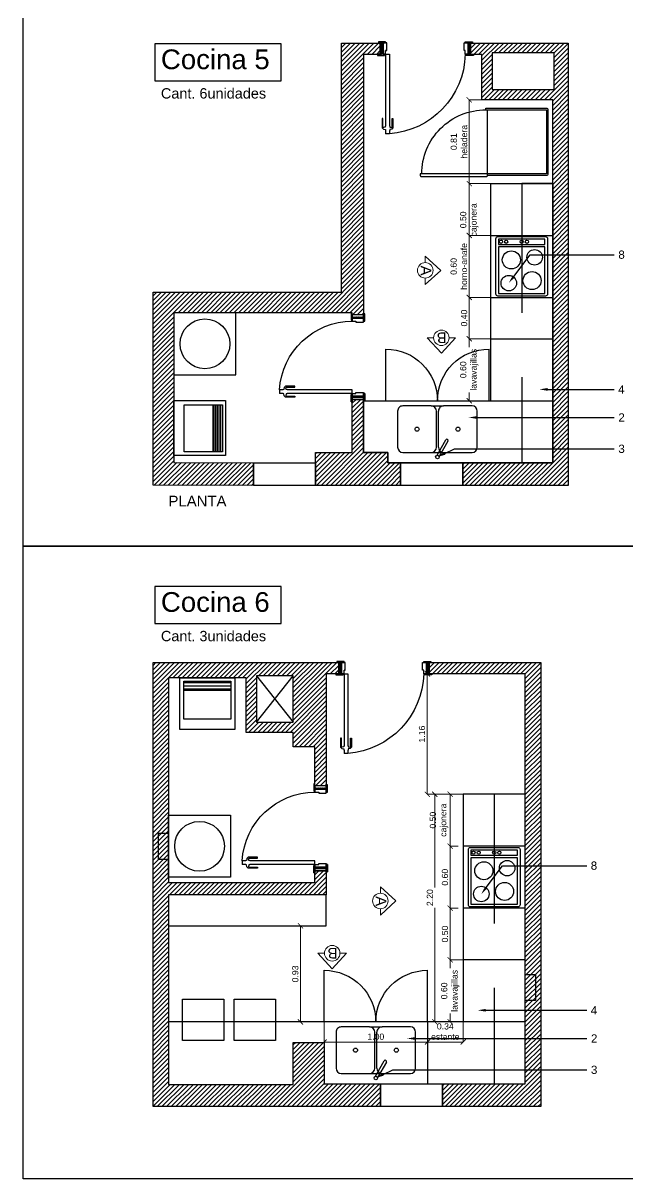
# Model space of a CAD drawing. Header units: metres. Extents: x 197.9 to 264.6, y -20.1 to 17.4.
# Drawn here: x 244.14 to 249.99, y -19.38 to -8.19 of the extents above; entities that cross this region are included whole.
import ezdxf
from ezdxf import colors
from ezdxf.entities.mleader import LeaderData, LeaderLine
from ezdxf.math import Vec2, Vec3

# ---------------------------------------------------------------- set-up
doc = ezdxf.new("R2010")
doc.units = ezdxf.units.M
doc.header["$LTSCALE"] = 10
doc.linetypes.add('e3II-arq-DET-11-planta-Nivel 2 a 6$0$HIDDEN2', pattern=[0.1875, 0.125, -0.0625])
doc.linetypes.add('HIDDEN2', pattern=[0.1875, 0.125, -0.0625])
for name, color, linetype in [('A-ABERTURAS', 2, 'Continuous'), ('A-EQUIPAMIENTO', 251, 'Continuous'), ('A-EQUIPAMIENTO FIJO', 1, 'Continuous'), ('A-MUROS', 6, 'Continuous'), ('A-REVOQUE', 1, 'Continuous'), ('A-TEXTOS', 2, 'Continuous'), ('A_Proyeccion', 1, 'Continuous'), ('Textos', 2, 'Continuous')]:
    doc.layers.add(name, color=color, linetype=linetype)
doc.layers.add('A-COTAS', color=1, linetype='Continuous', lineweight=5)
doc.layers.add('FO-Hachuras dos pilares', color=8, linetype='Continuous', lineweight=5)
doc.styles.add('ARIAL', font='arial.ttf')
doc.styles.get("Standard").update_dxf_attribs({"font": 'arial.ttf'})
doc.dimstyles.new('A2 1-1 m', dxfattribs={"dimtxt": 1, "dimasz": 1, "dimexe": 0, "dimexo": 0, "dimgap": 0.5, "dimtad": 1, "dimzin": 1, "dimdsep": 46, "dimtxsty": 'Standard', "dimblk": 'ARCHTICK', "dimcen": 1, "dimclrd": 256, "dimclre": 8, "dimclrt": 2, "dimazin": 2, "dimtfac": 1, "dimtix": 1, "dimtmove": 2, "dimatfit": 3, "dimfxl": 2.83, "dimtolj": 1, "dimtzin": 0, "dimlwd": -1, "dimlwe": 5, "dimarcsym": 0})
pattern_1 = [(45, (49.043318, -32.703192), (-0.0224506403, 0.0224506403), [])]

# ---------------------------------------------------------------- blocks, each defined once
blk = doc.blocks.new('A$C63204314')
for p, q in [((0.64, 0), (0.01, 0)), ((0, -0.01), (0, -0.585)), ((0.65, -0.6), (0.65, -0.01)), ((0, -0.585), (0.014, -0.585)), ((0.636, -0.6), (0.65, -0.6))]:
    blk.add_line(p, q)
at = {"color": 1}
blk.add_line((0.014, -0.585), (0.636, -0.585), dxfattribs=at)
blk.add_lwpolyline([(0.636, -0.6), (0.636, -0.586), (0.636, -0.014), (0.014, -0.014), (0.014, -0.585)])
blk.add_lwpolyline([(0.014, -0.585), (0.014, -1.235), (-0.001, -1.235, -0.414214), (-0.011, -1.225), (-0.011, -0.595, -0.414214), (-0.001, -0.585)], format="xyb", close=True)
for centre, start, end in [((0.01, -0.01), 90, 180), ((0.64, -0.01), 0, 90)]:
    blk.add_arc(centre, 0.01, start, end)
blk.add_arc((0.014, -0.6), 0.621, 270, 0, dxfattribs=at)
blk = doc.blocks.new('Lpd')
at = {"linetype": 'Continuous'}
for p, q in [((-0.102, 0.09), (-0.017, 0.239)), ((0.003, 0.227), (-0.082, 0.078)), ((-0.385, 0.15), (-0.385, -0.2)), ((-0.06, 0.2), (-0.335, 0.2)), ((0.06, 0.2), (-0.06, 0.2)), ((-0.01, 0.15), (-0.01, -0.2)), ((0.01, 0.15), (0.01, -0.2)), ((0.335, 0.2), (0.06, 0.2)), ((0.385, -0.2), (0.385, 0.15)), ((-0.335, -0.25), (-0.06, -0.25)), ((0.06, -0.25), (-0.06, -0.25)), ((0.06, -0.25), (0.335, -0.25))]:
    blk.add_line(p, q, dxfattribs=at)
blk.add_circle((0, 0.244), 0.0173, dxfattribs=at)
for centre in [(-0.198, -0.025), (0.197, -0.025)]:
    blk.add_circle(centre, 0.02)
for centre, radius, start, end in [((-0.335, 0.15), 0.05, 90, 180), ((-0.06, 0.15), 0.05, 0, 90), ((0.06, 0.15), 0.05, 90, 180), ((0.335, 0.15), 0.05, 0, 90), ((-0.092, 0.084), 0.0116, 150, 330), ((-0.335, -0.2), 0.05, 180, 270), ((-0.06, -0.2), 0.05, 270, 0), ((0.06, -0.2), 0.05, 180, 270), ((0.335, -0.2), 0.05, 270, 0)]:
    blk.add_arc(centre, radius, start, end, dxfattribs=at)
blk = doc.blocks.new('hoja 75')
for p, q in [((2946.88, 1180.964), (2947.577, 1180.964)), ((2946.88, 1180.964), (2946.88, 1180.928)), ((2947.502, 1180.998), (2947.591, 1180.998)), ((2947.502, 1180.99), (2947.502, 1180.998)), ((2947.588, 1180.99), (2947.502, 1180.99)), ((2947.577, 1180.964), (2947.577, 1180.968)), ((2947.577, 1180.968), (2947.586, 1180.968)), ((2947.586, 1180.968), (2947.589, 1180.982)), ((2947.589, 1180.982), (2947.588, 1180.99)), ((2947.591, 1180.998), (2947.604, 1180.986)), ((2947.604, 1180.986), (2947.607, 1180.967)), ((2947.607, 1180.967), (2947.617, 1180.967)), ((2947.617, 1180.967), (2947.617, 1180.964)), ((2947.617, 1180.964), (2947.65, 1180.964)), ((2947.65, 1180.928), (2947.65, 1180.964)), ((2946.88, 1180.928), (2947.577, 1180.928)), ((2947.588, 1180.902), (2947.502, 1180.902)), ((2947.502, 1180.902), (2947.502, 1180.893)), ((2947.502, 1180.893), (2947.591, 1180.893)), ((2947.577, 1180.928), (2947.577, 1180.924)), ((2947.577, 1180.924), (2947.586, 1180.924)), ((2947.586, 1180.924), (2947.589, 1180.909)), ((2947.589, 1180.909), (2947.588, 1180.902)), ((2947.591, 1180.893), (2947.604, 1180.905)), ((2947.604, 1180.905), (2947.607, 1180.925)), ((2947.607, 1180.925), (2947.617, 1180.925)), ((2947.617, 1180.928), (2947.65, 1180.928)), ((2947.617, 1180.925), (2947.617, 1180.928))]:
    blk.add_line(p, q)
blk = doc.blocks.new('A$C30CA3CF2')
at = {"transparency": 33554661}
h = blk.add_hatch(dxfattribs=at)
h.set_pattern_fill('ANSI31', color=1, scale=0.001, angle=180, style=0)
h.set_pattern_definition([(225, (3011.2897267, 1180.500286), (0.0022450640303, -0.0022450640303), [])])
h.paths.add_polyline_path([(1.609, 0.702), (1.624, 0.702), (1.624, 0.812), (1.609, 0.812)])
h.paths.add_polyline_path([(0.774, 0.702), (0.789, 0.702), (0.789, 0.812), (0.774, 0.812)])
for p, q in [((0.774, 0.812), (0.754, 0.812)), ((1.624, 0.812), (1.644, 0.812)), ((0.824, 0.776), (0.814, 0.776)), ((1.574, 0.702), (1.654, 0.702))]:
    blk.add_line(p, q, dxfattribs=at)
for points in [[(0.734, 0.822), (0.804, 0.822), (0.804, 0.812), (0.734, 0.812)], [(1.664, 0.822), (1.594, 0.822), (1.594, 0.812), (1.664, 0.812)], [(0.744, 0.702), (0.814, 0.702), (0.814, 0.692), (0.744, 0.692)], [(1.654, 0.702), (1.584, 0.702), (1.584, 0.692), (1.654, 0.692)]]:
    blk.add_lwpolyline(points, close=True, dxfattribs=at)
at = {"color": 0, "linetype": 'ByBlock', "transparency": 33554661}
for points in [[(0.759, 0.812), (0.774, 0.812), (0.774, 0.702), (0.759, 0.702)], [(0.789, 0.812), (0.814, 0.812), (0.814, 0.776), (0.824, 0.776), (0.824, 0.702), (0.789, 0.702)], [(1.609, 0.812), (1.584, 0.812), (1.584, 0.776), (1.574, 0.776), (1.574, 0.702), (1.609, 0.702)], [(1.624, 0.812), (1.639, 0.812), (1.639, 0.702), (1.624, 0.702)]]:
    blk.add_lwpolyline(points, close=True, dxfattribs=at)
at = {"color": 1, "transparency": 33554661}
blk.add_arc((0.792, 0.792), 0.792, 1.4466, 85.8096, dxfattribs=at)
at = {"transparency": 33554661, "rotation": 90}
blk.add_blockref('hoja 75', (1181.778, -2946.068), dxfattribs=at)
blk.add_blockref('hoja 75', (1181.778, -2946.068), dxfattribs=at)
blk = doc.blocks.new('Cocelpl')
at = {"layer": 'A-EQUIPAMIENTO FIJO'}
blk.add_lwpolyline([(-0.5, -0.2675), (-0.5, 0.2675, -0.4142136), (-0.48, 0.2875), (-0.02, 0.2875, -0.4142136), (0, 0.2675), (0, -0.2675, -0.4142136), (-0.02, -0.2875), (-0.48, -0.2875, -0.4142136)], format="xyb", close=True, dxfattribs=at)
for points in [[(-0.475, 0.2625), (-0.475, -0.1875), (-0.025, -0.1875), (-0.025, 0.2625)], [(-0.475, -0.2125), (-0.475, -0.2625), (-0.025, -0.2625), (-0.025, -0.2125)]]:
    blk.add_lwpolyline(points, close=True, dxfattribs=at)
for centre, radius in [((-0.35, 0.1375), 0.0875), ((-0.125, 0.1625), 0.075), ((-0.15, -0.0625), 0.0875), ((-0.375, -0.0875), 0.075), ((-0.3, -0.2375), 0.0156), ((-0.25, -0.2375), 0.0156), ((-0.1, -0.2375), 0.0156), ((-0.05, -0.2375), 0.0156)]:
    blk.add_circle(centre, radius, dxfattribs=at)
blk = doc.blocks.new('_ArchTick')
at = {"color": 0, "linetype": 'ByBlock', "const_width": 0.15}
blk.add_lwpolyline([(-0.5, -0.5), (0.5, 0.5)], dxfattribs=at)
blk = doc.blocks.new('*D114')
at = {"layer": 'A-COTAS', "color": 8, "lineweight": 5, "transparency": 16777216}
for p, q in [((248.662, -10.249), (248.455, -10.249)), ((248.662, -10.849), (248.455, -10.849))]:
    blk.add_line(p, q, dxfattribs=at)
at = {"layer": 'A-COTAS', "transparency": 16777216}
blk.add_line((248.455, -10.249), (248.455, -10.849), dxfattribs=at)
at = {"layer": 'Defpoints', "color": 0, "transparency": 16777216}
for p in [(248.662, -10.249), (248.455, -10.849), (248.662, -10.849)]:
    blk.add_point(p, dxfattribs=at)
at = {"layer": 'A-COTAS', "transparency": 16777216, "xscale": 0.05, "yscale": 0.05, "zscale": 0.05}
for p, rotation in [((248.455, -10.249), 90), ((248.455, -10.849), 270)]:
    blk.add_blockref('_ArchTick', p, dxfattribs=dict(at, rotation=rotation))
at = {"layer": 'A-COTAS', "color": 2, "transparency": 16777216, "insert": (248.354, -10.549), "char_height": 0.06, "attachment_point": 5, "rotation": 90}
blk.add_mtext('\\A1;0.60\\Phorno-anafe', dxfattribs=at)
blk = doc.blocks.new('*D115')
at = {"layer": 'A-COTAS', "color": 8, "lineweight": 5, "transparency": 16777216}
for p, q in [((248.662, -10.849), (248.455, -10.849)), ((248.662, -11.249), (248.455, -11.249))]:
    blk.add_line(p, q, dxfattribs=at)
at = {"layer": 'A-COTAS', "transparency": 16777216}
blk.add_line((248.455, -10.849), (248.455, -11.249), dxfattribs=at)
at = {"layer": 'Defpoints', "color": 0, "transparency": 16777216}
for p in [(248.662, -10.849), (248.455, -11.249), (248.662, -11.249)]:
    blk.add_point(p, dxfattribs=at)
at = {"layer": 'A-COTAS', "transparency": 16777216, "xscale": 0.05, "yscale": 0.05, "zscale": 0.05}
for p, rotation in [((248.455, -10.849), 90), ((248.455, -11.249), 270)]:
    blk.add_blockref('_ArchTick', p, dxfattribs=dict(at, rotation=rotation))
at = {"layer": 'A-COTAS', "color": 2, "transparency": 16777216, "insert": (248.405, -11.049), "char_height": 0.06, "attachment_point": 5, "rotation": 90}
blk.add_mtext('\\A1;0.40', dxfattribs=at)
blk = doc.blocks.new('*D116')
at = {"layer": 'A-COTAS', "transparency": 16777216}
for p, q in [((248.455, -9.747), (248.455, -9.697)), ((248.455, -10.249), (248.455, -9.747)), ((248.455, -10.249), (248.455, -10.299))]:
    blk.add_line(p, q, dxfattribs=at)
at = {"layer": 'A-COTAS', "color": 8, "lineweight": 5, "transparency": 16777216}
for p, q in [((248.662, -9.747), (248.455, -9.747)), ((248.662, -10.249), (248.455, -10.249))]:
    blk.add_line(p, q, dxfattribs=at)
at = {"layer": 'Defpoints', "color": 0, "transparency": 16777216}
for p in [(248.455, -9.747), (248.662, -9.747), (248.662, -10.249)]:
    blk.add_point(p, dxfattribs=at)
at = {"layer": 'A-COTAS', "transparency": 16777216, "xscale": 0.05, "yscale": 0.05, "zscale": 0.05}
for p, rotation in [((248.455, -9.747), 270), ((248.455, -10.249), 90)]:
    blk.add_blockref('_ArchTick', p, dxfattribs=dict(at, rotation=rotation))
at = {"layer": 'A-COTAS', "color": 2, "transparency": 16777216, "insert": (248.455, -10.098), "char_height": 0.06, "attachment_point": 5, "rotation": 90}
blk.add_mtext('\\A1;0.50\\Pcajonera', dxfattribs=at)
blk = doc.blocks.new('*D117')
at = {"layer": 'A-COTAS', "color": 8, "lineweight": 5, "transparency": 16777216}
for p, q in [((248.662, -8.937), (248.455, -8.937)), ((248.662, -9.747), (248.455, -9.747))]:
    blk.add_line(p, q, dxfattribs=at)
at = {"layer": 'A-COTAS', "transparency": 16777216}
blk.add_line((248.455, -9.747), (248.455, -8.937), dxfattribs=at)
at = {"layer": 'Defpoints', "color": 0, "transparency": 16777216}
for p in [(248.455, -8.937), (248.662, -8.937), (248.662, -9.747)]:
    blk.add_point(p, dxfattribs=at)
at = {"layer": 'A-COTAS', "transparency": 16777216, "xscale": 0.05, "yscale": 0.05, "zscale": 0.05}
for p, rotation in [((248.455, -8.937), 90), ((248.455, -9.747), 270)]:
    blk.add_blockref('_ArchTick', p, dxfattribs=dict(at, rotation=rotation))
at = {"layer": 'A-COTAS', "color": 2, "transparency": 16777216, "insert": (248.355, -9.342), "char_height": 0.06, "attachment_point": 5, "rotation": 90}
blk.add_mtext('\\A1;0.81\\Pheladera', dxfattribs=at)
blk = doc.blocks.new('A$C5e95c209')
at = {"transparency": 33554661}
h = blk.add_hatch(dxfattribs=at)
h.set_pattern_fill('ANSI31', color=1, scale=0.001, angle=270, style=0)
h.set_pattern_definition([(315, (-101.90656, 42.5485392), (0.00224506403, 0.00224506403), [])])
h.paths.add_polyline_path([(0.01, 0.035), (0.01, -0.075), (0.025, -0.075), (0.025, 0.035)])
h = blk.add_hatch(dxfattribs=at)
h.set_pattern_fill('ANSI31', color=1, scale=0.001, angle=270, style=0)
h.set_pattern_definition([(315, (2946.854893, 1180.7247833), (0.0022450640303, 0.0022450640303), [])])
h.paths.add_polyline_path([(0.775, -0.075), (0.775, 0.035), (0.79, 0.035), (0.79, -0.075)])
at = {"color": 2, "transparency": 33554661}
for p, q in [((0.68, 0.68), (0.691, 0.693)), ((0.68, 0.68), (0.691, 0.693)), ((0.68, 0.591), (0.68, 0.68)), ((0.68, 0.591), (0.68, 0.68)), ((0.696, 0.678), (0.688, 0.676)), ((0.696, 0.678), (0.688, 0.676)), ((0.688, 0.676), (0.688, 0.591)), ((0.688, 0.676), (0.688, 0.591)), ((0.691, 0.693), (0.711, 0.696)), ((0.691, 0.693), (0.711, 0.696)), ((0.71, 0.675), (0.696, 0.678)), ((0.71, 0.675), (0.696, 0.678)), ((0.71, 0.666), (0.71, 0.675)), ((0.71, 0.666), (0.71, 0.675)), ((0.711, 0.705), (0.714, 0.705)), ((0.711, 0.696), (0.711, 0.705)), ((0.711, 0.705), (0.714, 0.705)), ((0.711, 0.696), (0.711, 0.705)), ((0.714, 0.705), (0.714, 0.739)), ((0.714, 0.739), (0.75, 0.739)), ((0.714, 0.705), (0.714, 0.739)), ((0.714, 0.739), (0.75, 0.739)), ((0.75, 0.705), (0.75, 0.739)), ((0.75, 0.705), (0.75, 0.739)), ((0.753, 0.705), (0.75, 0.705)), ((0.753, 0.705), (0.75, 0.705)), ((0.753, 0.696), (0.753, 0.705)), ((0.753, 0.696), (0.753, 0.705)), ((0.773, 0.693), (0.753, 0.696)), ((0.773, 0.693), (0.753, 0.696)), ((0.754, 0.675), (0.768, 0.678)), ((0.754, 0.675), (0.768, 0.678)), ((0.754, 0.666), (0.754, 0.675)), ((0.754, 0.666), (0.754, 0.675)), ((0.768, 0.678), (0.776, 0.676)), ((0.768, 0.678), (0.776, 0.676)), ((0.784, 0.68), (0.773, 0.693)), ((0.784, 0.68), (0.773, 0.693)), ((0.776, 0.676), (0.776, 0.591)), ((0.776, 0.676), (0.776, 0.591)), ((0.784, 0.591), (0.784, 0.68)), ((0.784, 0.591), (0.784, 0.68)), ((0.688, 0.591), (0.68, 0.591)), ((0.688, 0.591), (0.68, 0.591)), ((0.714, 0.666), (0.71, 0.666)), ((0.714, 0.666), (0.71, 0.666)), ((0.714, 0.035), (0.714, 0.666)), ((0.714, 0.035), (0.714, 0.666)), ((0.75, 0.035), (0.75, 0.666)), ((0.75, 0.666), (0.754, 0.666)), ((0.75, 0.035), (0.75, 0.666)), ((0.75, 0.666), (0.754, 0.666)), ((0.776, 0.591), (0.784, 0.591)), ((0.776, 0.591), (0.784, 0.591)), ((0.01, 0.035), (-0.01, 0.035)), ((0.75, 0.035), (0.714, 0.035)), ((0.75, 0.035), (0.714, 0.035)), ((0.79, 0.035), (0.81, 0.035)), ((0.01, -0.075), (-0.01, -0.075)), ((0.79, -0.075), (0.81, -0.075))]:
    blk.add_line(p, q, dxfattribs=at)
for points in [[(-0.03, 0.045), (0.04, 0.045), (0.04, 0.035), (-0.03, 0.035)], [(0.83, 0.045), (0.76, 0.045), (0.76, 0.035), (0.83, 0.035)], [(-0.02, -0.075), (0.05, -0.075), (0.05, -0.085), (-0.02, -0.085)]]:
    blk.add_lwpolyline(points, close=True, dxfattribs=at)
at = {"color": 2, "linetype": 'ByBlock', "transparency": 33554661}
for points in [[(-0.01, 0.035), (0.01, 0.035), (0.01, -0.075), (-0.01, -0.075)], [(0.025, 0.035), (0.05, 0.035), (0.05, -0.001), (0.06, -0.001), (0.06, -0.075), (0.025, -0.075)], [(0.775, 0.035), (0.75, 0.035), (0.75, -0.001), (0.74, -0.001), (0.74, -0.075), (0.775, -0.075)], [(0.83, 0.045), (0.83, 0.035), (0.76, 0.035), (0.76, 0.045)], [(0.81, 0.035), (0.79, 0.035), (0.79, -0.075), (0.81, -0.075)], [(0.82, -0.075), (0.82, -0.085), (0.75, -0.085), (0.75, -0.075)]]:
    blk.add_lwpolyline(points, close=True, dxfattribs=at)
at = {"transparency": 33554661}
blk.add_lwpolyline([(0.82, -0.075), (0.75, -0.075), (0.75, -0.085), (0.82, -0.085)], close=True, dxfattribs=at)
at = {"color": 1, "transparency": 33554661}
blk.add_arc((0.759, 0.032), 0.709, 93.613, 179.7206, dxfattribs=at)
at = {"layer": 'A-MUROS', "color": 2}
blk.add_line((0.775, 0.02), (0.775, -0.06), dxfattribs=at)
at = {"layer": 'A-REVOQUE', "color": 2}
for p, q in [((0.775, 0.02), (0.775, 0.035)), ((0.775, -0.075), (0.775, -0.06))]:
    blk.add_line(p, q, dxfattribs=at)
blk = doc.blocks.new('*D120')
at = {"layer": 'A-COTAS', "color": 8, "lineweight": 5, "transparency": 16777216}
for p, q in [((248.396, -15.657), (248.121, -15.657)), ((248.396, -17.86), (248.121, -17.86))]:
    blk.add_line(p, q, dxfattribs=at)
at = {"layer": 'A-COTAS', "transparency": 16777216}
for p, q in [((248.121, -15.657), (248.121, -16.56)), ((248.121, -17.86), (248.121, -16.757))]:
    blk.add_line(p, q, dxfattribs=at)
at = {"layer": 'Defpoints', "color": 0, "transparency": 16777216}
for p in [(248.396, -15.657), (248.121, -17.86), (248.396, -17.86)]:
    blk.add_point(p, dxfattribs=at)
at = {"layer": 'A-COTAS', "transparency": 16777216, "xscale": 0.05, "yscale": 0.05, "zscale": 0.05}
for p, rotation in [((248.121, -15.657), 90), ((248.121, -17.86), 270)]:
    blk.add_blockref('_ArchTick', p, dxfattribs=dict(at, rotation=rotation))
at = {"layer": 'A-COTAS', "color": 2, "transparency": 16777216, "insert": (248.074, -16.658), "char_height": 0.06, "attachment_point": 5, "rotation": 90}
blk.add_mtext('\\A1;2.20', dxfattribs=at)
blk = doc.blocks.new('*D121')
at = {"layer": 'A-COTAS', "color": 8, "lineweight": 5, "transparency": 16777216}
for p, q in [((248.648, -17.26), (248.271, -17.26)), ((248.648, -17.86), (248.271, -17.86))]:
    blk.add_line(p, q, dxfattribs=at)
at = {"layer": 'A-COTAS', "transparency": 16777216}
for p, q in [((248.271, -17.26), (248.271, -17.341)), ((248.271, -17.86), (248.271, -17.778))]:
    blk.add_line(p, q, dxfattribs=at)
at = {"layer": 'Defpoints', "color": 0, "transparency": 16777216}
for p in [(248.271, -17.26), (248.648, -17.26), (248.648, -17.86)]:
    blk.add_point(p, dxfattribs=at)
at = {"layer": 'A-COTAS', "transparency": 16777216, "xscale": 0.05, "yscale": 0.05, "zscale": 0.05}
for p, rotation in [((248.271, -17.26), 90), ((248.271, -17.86), 270)]:
    blk.add_blockref('_ArchTick', p, dxfattribs=dict(at, rotation=rotation))
at = {"layer": 'A-COTAS', "color": 2, "transparency": 16777216, "insert": (248.271, -17.56), "char_height": 0.06, "attachment_point": 5, "rotation": 90}
blk.add_mtext('\\A1;0.60\\Plavavajillas', dxfattribs=at)
blk = doc.blocks.new('*D122')
at = {"layer": 'A-COTAS', "color": 8, "lineweight": 5, "transparency": 16777216}
for p, q in [((248.348, -16.16), (248.271, -16.16)), ((248.348, -16.76), (248.271, -16.76))]:
    blk.add_line(p, q, dxfattribs=at)
at = {"layer": 'A-COTAS', "transparency": 16777216}
blk.add_line((248.271, -16.16), (248.271, -16.76), dxfattribs=at)
at = {"layer": 'Defpoints', "color": 0, "transparency": 16777216}
for p in [(248.348, -16.16), (248.271, -16.76), (248.348, -16.76)]:
    blk.add_point(p, dxfattribs=at)
at = {"layer": 'A-COTAS', "transparency": 16777216, "xscale": 0.05, "yscale": 0.05, "zscale": 0.05}
for p, rotation in [((248.271, -16.16), 90), ((248.271, -16.76), 270)]:
    blk.add_blockref('_ArchTick', p, dxfattribs=dict(at, rotation=rotation))
at = {"layer": 'A-COTAS', "color": 2, "transparency": 16777216, "insert": (248.22, -16.46), "char_height": 0.06, "attachment_point": 5, "rotation": 90}
blk.add_mtext('\\A1;0.60', dxfattribs=at)
blk = doc.blocks.new('*D125')
at = {"layer": 'A-COTAS', "color": 8, "lineweight": 5, "transparency": 16777216}
for p, q in [((248.346, -15.657), (248.271, -15.657)), ((248.348, -16.16), (248.271, -16.16))]:
    blk.add_line(p, q, dxfattribs=at)
at = {"layer": 'A-COTAS', "transparency": 16777216}
blk.add_line((248.271, -16.16), (248.271, -15.657), dxfattribs=at)
at = {"layer": 'Defpoints', "color": 0, "transparency": 16777216}
for p in [(248.271, -15.657), (248.346, -15.657), (248.348, -16.16)]:
    blk.add_point(p, dxfattribs=at)
at = {"layer": 'A-COTAS', "transparency": 16777216, "xscale": 0.05, "yscale": 0.05, "zscale": 0.05}
for p, rotation in [((248.271, -15.657), 90), ((248.271, -16.16), 270)]:
    blk.add_blockref('_ArchTick', p, dxfattribs=dict(at, rotation=rotation))
at = {"layer": 'A-COTAS', "color": 2, "transparency": 16777216, "insert": (248.162, -15.908), "char_height": 0.06, "attachment_point": 5, "rotation": 90}
blk.add_mtext('\\A1;0.50\\Pcajonera', dxfattribs=at)
blk = doc.blocks.new('*D123')
at = {"layer": 'A-COTAS', "color": 8, "lineweight": 5, "transparency": 16777216}
for p, q in [((247.051, -17.861), (247.051, -18.055)), ((248.051, -17.861), (248.051, -18.055))]:
    blk.add_line(p, q, dxfattribs=at)
at = {"layer": 'A-COTAS', "transparency": 16777216}
blk.add_line((248.051, -18.055), (247.051, -18.055), dxfattribs=at)
at = {"layer": 'Defpoints', "color": 0, "transparency": 16777216}
for p in [(247.051, -17.861), (248.051, -17.861), (247.051, -18.055)]:
    blk.add_point(p, dxfattribs=at)
at = {"layer": 'A-COTAS', "transparency": 16777216, "xscale": 0.05, "yscale": 0.05, "zscale": 0.05, "rotation": 180}
blk.add_blockref('_ArchTick', (247.051, -18.055), dxfattribs=at)
at = {"layer": 'A-COTAS', "transparency": 16777216, "xscale": 0.05, "yscale": 0.05, "zscale": 0.05}
blk.add_blockref('_ArchTick', (248.051, -18.055), dxfattribs=at)
at = {"layer": 'A-COTAS', "color": 2, "transparency": 16777216, "insert": (247.551, -18.004), "char_height": 0.06, "attachment_point": 5}
blk.add_mtext('\\A1;1.00', dxfattribs=at)
blk = doc.blocks.new('*D124')
at = {"layer": 'A-COTAS', "color": 8, "lineweight": 5, "transparency": 16777216}
for p, q in [((248.348, -16.76), (248.271, -16.76)), ((248.346, -17.26), (248.271, -17.26))]:
    blk.add_line(p, q, dxfattribs=at)
at = {"layer": 'A-COTAS', "transparency": 16777216}
blk.add_line((248.271, -16.76), (248.271, -17.26), dxfattribs=at)
at = {"layer": 'Defpoints', "color": 0, "transparency": 16777216}
for p in [(248.348, -16.76), (248.271, -17.26), (248.346, -17.26)]:
    blk.add_point(p, dxfattribs=at)
at = {"layer": 'A-COTAS', "transparency": 16777216, "xscale": 0.05, "yscale": 0.05, "zscale": 0.05}
for p, rotation in [((248.271, -16.76), 90), ((248.271, -17.26), 270)]:
    blk.add_blockref('_ArchTick', p, dxfattribs=dict(at, rotation=rotation))
at = {"layer": 'A-COTAS', "color": 2, "transparency": 16777216, "insert": (248.22, -17.01), "char_height": 0.06, "attachment_point": 5, "rotation": 90}
blk.add_mtext('\\A1;0.50', dxfattribs=at)
blk = doc.blocks.new('*D126')
at = {"layer": 'A-COTAS', "color": 8, "lineweight": 5, "transparency": 16777216}
for p, q in [((248.996, -14.492), (248.049, -14.492)), ((248.996, -15.657), (248.049, -15.657))]:
    blk.add_line(p, q, dxfattribs=at)
at = {"layer": 'A-COTAS', "transparency": 16777216}
blk.add_line((248.049, -15.657), (248.049, -14.492), dxfattribs=at)
at = {"layer": 'Defpoints', "color": 0, "transparency": 16777216}
for p in [(248.049, -14.492), (248.996, -14.492), (248.996, -15.657)]:
    blk.add_point(p, dxfattribs=at)
at = {"layer": 'A-COTAS', "transparency": 16777216, "xscale": 0.05, "yscale": 0.05, "zscale": 0.05}
for p, rotation in [((248.049, -14.492), 90), ((248.049, -15.657), 270)]:
    blk.add_blockref('_ArchTick', p, dxfattribs=dict(at, rotation=rotation))
at = {"layer": 'A-COTAS', "color": 2, "transparency": 16777216, "insert": (247.998, -15.075), "char_height": 0.06, "attachment_point": 5, "rotation": 90}
blk.add_mtext('\\A1;1.16', dxfattribs=at)
blk = doc.blocks.new('A$C4390fad8')
at = {"linetype": 'HIDDEN2'}
for points in [[(0, 0.5), (0.5, 0.5)], [(0, -0.5), (0.5, -0.5)]]:
    blk.add_lwpolyline(points, dxfattribs=at)
for centre, start, end in [((0, 0.5), 270, 360), ((0, -0.5), 0, 90)]:
    blk.add_arc(centre, 0.5, start, end, dxfattribs=at)
blk = doc.blocks.new('*D127')
at = {"layer": 'A-COTAS', "color": 8, "lineweight": 5, "transparency": 16777216}
for p, q in [((248.051, -17.861), (248.051, -18.055)), ((248.396, -17.86), (248.396, -18.055))]:
    blk.add_line(p, q, dxfattribs=at)
at = {"layer": 'A-COTAS', "transparency": 16777216}
blk.add_line((248.396, -18.055), (248.051, -18.055), dxfattribs=at)
at = {"layer": 'Defpoints', "color": 0, "transparency": 16777216}
for p in [(248.051, -17.861), (248.396, -17.86), (248.051, -18.055)]:
    blk.add_point(p, dxfattribs=at)
at = {"layer": 'A-COTAS', "transparency": 16777216, "xscale": 0.05, "yscale": 0.05, "zscale": 0.05, "rotation": 180}
blk.add_blockref('_ArchTick', (248.051, -18.055), dxfattribs=at)
at = {"layer": 'A-COTAS', "transparency": 16777216, "xscale": 0.05, "yscale": 0.05, "zscale": 0.05}
blk.add_blockref('_ArchTick', (248.396, -18.055), dxfattribs=at)
at = {"layer": 'A-COTAS', "color": 2, "transparency": 16777216, "insert": (248.223, -17.954), "char_height": 0.06, "attachment_point": 5}
blk.add_mtext('\\A1;0.34\\Pestante', dxfattribs=at)
blk = doc.blocks.new('*D128')
at = {"layer": 'A-COTAS', "color": 8, "lineweight": 5, "transparency": 16777216}
for p, q in [((247.072, -16.931), (246.822, -16.931)), ((247.051, -17.861), (246.822, -17.861))]:
    blk.add_line(p, q, dxfattribs=at)
at = {"layer": 'A-COTAS', "transparency": 16777216}
blk.add_line((246.822, -17.861), (246.822, -16.931), dxfattribs=at)
at = {"layer": 'Defpoints', "color": 0, "transparency": 16777216}
for p in [(246.822, -16.931), (247.072, -16.931), (247.051, -17.861)]:
    blk.add_point(p, dxfattribs=at)
at = {"layer": 'A-COTAS', "transparency": 16777216, "xscale": 0.05, "yscale": 0.05, "zscale": 0.05}
for p, rotation in [((246.822, -16.931), 90), ((246.822, -17.861), 270)]:
    blk.add_blockref('_ArchTick', p, dxfattribs=dict(at, rotation=rotation))
at = {"layer": 'A-COTAS', "color": 2, "transparency": 16777216, "insert": (246.772, -17.396), "char_height": 0.06, "attachment_point": 5, "rotation": 90}
blk.add_mtext('\\A1;0.93', dxfattribs=at)
blk = doc.blocks.new('*D129')
at = {"layer": 'A-COTAS', "color": 8, "lineweight": 5, "transparency": 16777216}
for p, q in [((248.662, -11.249), (248.455, -11.249)), ((248.662, -11.849), (248.455, -11.849))]:
    blk.add_line(p, q, dxfattribs=at)
at = {"layer": 'A-COTAS', "transparency": 16777216}
for p, q in [((248.455, -11.249), (248.455, -11.331)), ((248.455, -11.849), (248.455, -11.768))]:
    blk.add_line(p, q, dxfattribs=at)
at = {"layer": 'Defpoints', "color": 0, "transparency": 16777216}
for p in [(248.662, -11.249), (248.455, -11.849), (248.662, -11.849)]:
    blk.add_point(p, dxfattribs=at)
at = {"layer": 'A-COTAS', "transparency": 16777216, "xscale": 0.05, "yscale": 0.05, "zscale": 0.05}
for p, rotation in [((248.455, -11.249), 90), ((248.455, -11.849), 270)]:
    blk.add_blockref('_ArchTick', p, dxfattribs=dict(at, rotation=rotation))
at = {"layer": 'A-COTAS', "color": 2, "transparency": 16777216, "insert": (248.455, -11.549), "char_height": 0.06, "attachment_point": 5, "rotation": 90}
blk.add_mtext('\\A1;0.60\\Plavavajillas', dxfattribs=at)
blk = doc.blocks.new('A')
at = {"lineweight": 9}
blk.add_lwpolyline([(216.813, 16.108), (216.876, 16.108), (216.738, 16.258), (216.6, 16.108), (216.663, 16.108)], dxfattribs=at)
blk.add_circle((216.738, 16.108), 0.075, dxfattribs=at)
at = {"layer": 'A-TEXTOS', "insert": (216.656, 16.167), "char_height": 0.1032, "attachment_point": 1}
blk.add_mtext_dynamic_manual_height_columns('\\pxqr;A', width=0.13217, gutter_width=1, heights=[0], dxfattribs=at)
blk = doc.blocks.new('B')
at = {"lineweight": 9}
blk.add_lwpolyline([(217.189, 16.108), (217.252, 16.108), (217.114, 16.258), (216.976, 16.108), (217.039, 16.108)], dxfattribs=at)
blk.add_circle((217.114, 16.108), 0.075, dxfattribs=at)
at = {"layer": 'A-TEXTOS', "insert": (217.027, 16.159), "char_height": 0.1032, "attachment_point": 1}
blk.add_mtext_dynamic_manual_height_columns('\\pxqr;B', width=0.13217, gutter_width=1, heights=[0], dxfattribs=at)

msp = doc.modelspace()

# ---------------------------------------------------------------- hatches: boundary and pattern name
at = {"layer": 'A-EQUIPAMIENTO FIJO', "linetype": 'Continuous'}
h = msp.add_hatch(dxfattribs=at)
h.set_pattern_fill('ANSI31', color=256, scale=0.005, angle=45)
h.set_pattern_definition([(90, (49.043318, -32.770954), (-0.015875, 3e-18), [])])
h.paths.add_polyline_path([(246.067, -12.342), (245.977, -12.342), (245.977, -11.887), (246.067, -11.887)])
h = msp.add_hatch(dxfattribs=at)
h.set_pattern_fill('ANSI31', color=256, scale=0.01, angle=-45)
h.set_pattern_definition([(360, (222.738843, 189.577436), (6e-18, 0.03175), [])])
h.paths.add_polyline_path([(246.149, -14.563), (246.149, -14.653), (245.694, -14.653), (245.694, -14.563)])
at = {"layer": 'FO-Hachuras dos pilares'}
h = msp.add_hatch(dxfattribs=at)
h.set_pattern_fill('ANSI31', color=253, scale=0.01)
h.set_pattern_definition(pattern_1)
h.paths.add_polyline_path([(247.323, -10.998), (245.598, -10.998), (245.598, -12.448), (246.368, -12.449), (246.368, -12.669), (245.398, -12.667), (245.398, -10.799), (247.218, -10.799), (247.218, -8.387), (247.591, -8.387), (247.591, -8.497), (247.433, -8.497), (247.433, -8.971), (247.433, -11.019), (247.323, -11.019)])
h = msp.add_hatch(dxfattribs=at)
h.set_pattern_fill('ANSI31', color=253, scale=0.01)
h.set_pattern_definition(pattern_1)
h.paths.add_polyline_path([(248.391, -12.449), (249.262, -12.449), (249.262, -8.937), (248.577, -8.937), (248.577, -8.497), (248.471, -8.497), (248.471, -8.387), (249.412, -8.387), (249.412, -12.449), (249.412, -12.669), (248.391, -12.669)])
h.paths.add_polyline_path([(248.677, -8.482), (248.677, -8.837), (249.277, -8.837), (249.277, -8.482)], flags=16)
h.paths.add_polyline_path([(247.433, -11.839), (247.323, -11.839), (247.323, -12.349), (246.968, -12.349), (246.968, -12.669), (247.791, -12.669), (247.791, -12.449), (247.668, -12.449), (247.668, -12.35), (247.433, -12.35)])
h = msp.add_hatch(dxfattribs=at)
h.set_pattern_fill('ANSI31', color=253, scale=0.01)
h.set_pattern_definition([(45, (23.09049, -38.610848), (-0.0224506403, 0.0224506403), [])])
h.paths.add_polyline_path([(246.397, -14.959), (246.752, -14.959), (246.752, -14.512), (246.397, -14.512)], flags=16)
h.paths.add_polyline_path([(248.196, -18.461), (248.196, -18.68), (249.146, -18.68), (249.146, -14.382), (248.069, -14.382), (248.069, -14.492), (248.996, -14.492), (248.996, -18.461)])
h.paths.add_polyline_path([(247.596, -18.68), (247.596, -18.461), (247.052, -18.461), (247.052, -18.059), (246.752, -18.059), (246.752, -18.465), (245.546, -18.465), (245.546, -16.631), (247.072, -16.631), (247.072, -16.397), (246.962, -16.397), (246.962, -16.511), (245.546, -16.511), (245.546, -14.532), (246.297, -14.532), (246.297, -15.058), (246.752, -15.058), (246.752, -15.198), (246.962, -15.197), (246.962, -15.577), (247.072, -15.577), (247.072, -14.492), (247.189, -14.492), (247.189, -14.382), (245.396, -14.382), (245.396, -18.68)])

# ---------------------------------------------------------------- linework, layer by layer
for points in [[(244.139, -7.132), (259.929, -7.132), (259.929, -13.256), (244.139, -13.256)], [(244.139, -13.256), (259.929, -13.256), (259.929, -19.38), (244.139, -19.38)]]:
    msp.add_lwpolyline(points, close=True)
at = {"color": 2}
for points in [[(249.262, -12.449), (247.666, -12.449), (247.668, -12.349), (247.433, -12.349), (247.433, -11.849), (248.662, -11.849), (248.662, -9.747), (249.262, -9.747), (249.262, -12.449)], [(247.051, -17.861), (245.546, -17.861), (245.546, -18.465), (246.752, -18.465), (246.752, -18.059), (247.052, -18.059), (247.052, -18.461), (248.996, -18.461), (248.996, -15.657)], [(248.996, -15.657), (248.396, -15.657), (248.396, -17.86), (247.051, -17.861)], [(247.072, -16.931), (247.072, -16.631), (245.545, -16.631), (245.545, -16.931), (247.072, -16.931)]]:
    msp.add_lwpolyline(points, dxfattribs=at)
at = {"layer": 'A-EQUIPAMIENTO FIJO', "linetype": 'Continuous'}
for points in [[(245.598, -11.598), (246.198, -11.598), (246.198, -10.998), (245.598, -10.998)], [(246.098, -12.38), (245.598, -12.38), (245.598, -11.848), (246.098, -11.848)], [(246.067, -12.342), (245.698, -12.342), (245.698, -11.887), (246.067, -11.887)], [(246.067, -12.342), (245.977, -12.342), (245.977, -11.887), (246.067, -11.887)], [(246.187, -14.532), (246.187, -15.032), (245.656, -15.032), (245.656, -14.532)], [(246.149, -14.563), (246.149, -14.653), (245.694, -14.653), (245.694, -14.563)], [(246.149, -14.563), (246.149, -14.932), (245.694, -14.932), (245.694, -14.563)], [(245.546, -15.861), (246.146, -15.861), (246.146, -16.461), (245.546, -16.461)]]:
    msp.add_lwpolyline(points, close=True, dxfattribs=at)
for centre in [(245.898, -11.298), (245.846, -16.161)]:
    msp.add_circle(centre, 0.241, dxfattribs=at)
at = {"layer": 'A-MUROS', "color": 4}
for points in [[(247.323, -10.998), (245.598, -10.998), (245.598, -12.448), (246.368, -12.449), (246.368, -12.669), (245.398, -12.667), (245.398, -10.799), (247.218, -10.799), (247.218, -8.387), (247.591, -8.387), (247.591, -8.497), (247.433, -8.497), (247.433, -8.971), (247.433, -8.971), (247.433, -11.019), (247.323, -11.019), (247.323, -10.998)], [(248.391, -12.449), (249.262, -12.449), (249.262, -8.937), (248.577, -8.937), (248.577, -8.497), (248.471, -8.497), (248.471, -8.387), (249.412, -8.387), (249.412, -12.449), (249.412, -12.669), (248.391, -12.669), (248.391, -12.449)], [(248.677, -8.482), (248.677, -8.837), (249.277, -8.837), (249.277, -8.482), (248.677, -8.482)], [(247.433, -11.819), (247.433, -12.35), (247.668, -12.35), (247.668, -12.449), (247.791, -12.449), (247.791, -12.669), (246.968, -12.669), (246.968, -12.349), (247.323, -12.349), (247.323, -11.819)], [(247.596, -18.68), (245.396, -18.68), (245.396, -14.382), (247.189, -14.382), (247.189, -14.492), (247.072, -14.492), (247.072, -15.577), (246.962, -15.577), (246.962, -15.197), (246.752, -15.198), (246.752, -15.058), (246.297, -15.058), (246.297, -14.532), (245.546, -14.532), (245.546, -16.511), (246.962, -16.511), (246.962, -16.397), (247.072, -16.397), (247.072, -16.631), (245.546, -16.631), (245.546, -18.465), (246.752, -18.465), (246.752, -18.059), (247.052, -18.059), (247.052, -18.461), (247.596, -18.461), (247.596, -18.68)], [(248.196, -18.461), (248.996, -18.461), (248.996, -14.492), (248.069, -14.492), (248.069, -14.382), (249.146, -14.382), (249.146, -18.68), (248.196, -18.68), (248.196, -18.461)]]:
    msp.add_lwpolyline(points, dxfattribs=at)
msp.add_lwpolyline([(246.397, -14.959), (246.752, -14.959), (246.752, -14.512), (246.397, -14.512)], close=True, dxfattribs=at)
at = {"layer": 'A_Proyeccion', "linetype": 'e3II-arq-DET-11-planta-Nivel 2 a 6$0$HIDDEN2'}
for points in [[(249.262, -9.747), (248.962, -9.747), (248.962, -12.449), (249.262, -12.449)], [(248.996, -15.657), (248.696, -15.657), (248.696, -18.461), (248.996, -18.461)], [(245.681, -17.641), (246.081, -17.641), (246.081, -18.041), (245.681, -18.041)], [(246.182, -17.641), (246.582, -17.641), (246.582, -18.041), (246.182, -18.041)]]:
    msp.add_lwpolyline(points, close=True, dxfattribs=at)
for points in [[(248.662, -10.249), (249.262, -10.249)], [(248.662, -10.849), (249.262, -10.849)], [(248.662, -11.249), (249.262, -11.249)], [(248.662, -11.849), (249.262, -11.849)], [(245.546, -16.036), (245.446, -16.036), (245.446, -16.286), (245.546, -16.286)], [(248.998, -16.16), (248.398, -16.16)], [(248.998, -16.76), (248.398, -16.76)], [(248.996, -17.26), (248.396, -17.26)], [(248.996, -17.402), (249.096, -17.402), (249.096, -17.652), (248.996, -17.652)], [(248.051, -17.86), (248.051, -18.461)], [(248.998, -17.86), (248.398, -17.86)]]:
    msp.add_lwpolyline(points, dxfattribs=at)
at = {"layer": 'A_Proyeccion'}
for points in [[(246.368, -12.449), (246.968, -12.449), (246.968, -12.669), (246.368, -12.669), (246.368, -12.449)], [(247.791, -12.449), (248.391, -12.449), (248.391, -12.669), (247.791, -12.669), (247.791, -12.449)], [(247.596, -18.461), (248.196, -18.461), (248.196, -18.68), (247.596, -18.68), (247.596, -18.461)]]:
    msp.add_lwpolyline(points, dxfattribs=at)
at = {"layer": 'A_Proyeccion', "linetype": 'Continuous'}
for points in [[(246.397, -14.959), (246.752, -14.512)], [(246.397, -14.512), (246.752, -14.959)]]:
    msp.add_lwpolyline(points, dxfattribs=at)
at = {"layer": 'Defpoints', "linetype": 'e3II-arq-DET-11-planta-Nivel 2 a 6$0$HIDDEN2'}
msp.add_lwpolyline([(248.662, -10.849), (249.262, -10.849)], dxfattribs=at)
at = {"layer": 'Textos'}
for points in [[(245.412, -8.394), (245.412, -8.752), (246.636, -8.752), (246.636, -8.394)], [(245.412, -13.646), (245.412, -14.004), (246.636, -14.004), (246.636, -13.646)]]:
    msp.add_lwpolyline(points, close=True, dxfattribs=at)

# ---------------------------------------------------------------- block references
for name, p, rotation in [('A', (231.921, 206.151), 270.0000021903902), ('B', (465.299, 4.868), 180), ('A', (231.487, 200.048), 270.0000021903902), ('B', (464.243, -1.088), 180)]:
    msp.add_blockref(name, p, dxfattribs=dict(rotation=rotation))
at = {"layer": 'A-ABERTURAS', "transparency": 33554687, "xscale": -1, "rotation": 180}
for p in [(246.832, -7.684), (246.43, -13.68)]:
    msp.add_blockref('A$C30CA3CF2', p, dxfattribs=at)
at = {"layer": 'A-EQUIPAMIENTO', "xscale": -1, "rotation": 269.9866712477894}
msp.add_blockref('A$C63204314', (249.216, -9.668), dxfattribs=at)
at = {"layer": 'A-EQUIPAMIENTO FIJO', "transparency": 33554687}
for name, p, rotation in [('Cocelpl', (248.712, -10.548), 180), ('Lpd', (248.147, -12.149), 180), ('Cocelpl', (248.446, -16.46), 180), ('Lpd', (247.551, -18.159), 179.9999999999893)]:
    msp.add_blockref(name, p, dxfattribs=dict(at, rotation=rotation))
at = {"layer": 'A_Proyeccion', "linetype": 'e3II-arq-DET-11-planta-Nivel 2 a 6$0$HIDDEN2', "xscale": -1, "rotation": 270}
for p in [(248.147, -11.849), (247.551, -17.861)]:
    msp.add_blockref('A$C4390fad8', p, dxfattribs=at)
at = {"layer": 'Defpoints', "xscale": -1, "rotation": 90}
for p in [(247.358, -11.029), (246.997, -15.587)]:
    msp.add_blockref('A$C5e95c209', p, dxfattribs=at)

# ---------------------------------------------------------------- texts
at = {"layer": 'A-TEXTOS', "insert": (245.329, -12.768), "char_height": 0.10318, "attachment_point": 1}
msp.add_mtext_dynamic_manual_height_columns('\\pxqr;PLANTA', width=0.77704, gutter_width=1, heights=[0], dxfattribs=at)
at = {"layer": 'Textos', "attachment_point": 1}
for s, width, insert, char_height in [('Cocina 5', 1.17045, (245.472, -8.449), 0.1909), ('Cant. 6unidades', 1.43221, (245.472, -8.824), 0.1), ('Cocina 6', 1.17045, (245.472, -13.701), 0.1909), ('Cant. 3unidades', 1.43221, (245.472, -14.076), 0.1)]:
    msp.add_mtext_dynamic_manual_height_columns(s, width=width, gutter_width=29.822, heights=[0], dxfattribs=dict(at, insert=insert, char_height=char_height))

# ---------------------------------------------------------------- dimensions: what is measured, and where the dimension line sits
at = {"layer": 'A-COTAS'}
for base, p1, p2, text, override, picture, middle in [((248.455, -8.937), (248.662, -9.747), (248.662, -8.937), '<>\\Pheladera', {"dimscale": 1, "dimtxt": 0.06, "dimasz": 0.05, "dimgap": 0.02, "dimtix": 1, "dimtofl": 1, "dimtmove": 2, "dimatfit": 3}, '*D117', (248.355, -9.342)), ((248.455, -10.849), (248.662, -10.249), (248.662, -10.849), '<>\\Phorno-anafe', {"dimscale": 1, "dimtxt": 0.06, "dimasz": 0.05, "dimgap": 0.02, "dimtix": 1, "dimtofl": 1, "dimtmove": 2, "dimatfit": 3}, '*D114', (248.354, -10.549)), ((248.271, -15.657), (248.348, -16.16), (248.346, -15.657), '<>\\Pcajonera', {"dimtxt": 0.06, "dimasz": 0.05, "dimgap": 0.02}, '*D125', (248.162, -15.908))]:
    dim = msp.add_linear_dim(base=base, p1=p1, p2=p2, angle=90, text=text, dimstyle='A2 1-1 m', override=override, dxfattribs=at)
    dim.commit()
    dim.dimension.update_dxf_attribs({"geometry": picture, "text_midpoint": middle})
for base, p1, p2, text, picture, middle in [((248.455, -9.747), (248.662, -10.249), (248.662, -9.747), '<>\\Pcajonera', '*D116', (248.455, -10.098)), ((248.455, -11.849), (248.662, -11.249), (248.662, -11.849), '<>\\Plavavajillas', '*D129', (248.455, -11.549)), ((248.271, -17.26), (248.648, -17.86), (248.648, -17.26), '<>\\Plavavajillas', '*D121', (248.271, -17.56))]:
    dim = msp.add_linear_dim(base=base, p1=p1, p2=p2, angle=90, text=text, dimstyle='A2 1-1 m', override={"dimtxt": 0.06, "dimasz": 0.05, "dimgap": 0.02}, dxfattribs=at)
    dim.commit()
    dim.dimension.update_dxf_attribs({"geometry": picture, "text_midpoint": middle, "dimtype": 160})
for base, p1, p2, override, picture, middle in [((248.455, -11.249), (248.662, -10.849), (248.662, -11.249), {"dimscale": 1, "dimtxt": 0.06, "dimasz": 0.05, "dimgap": 0.02, "dimtix": 1, "dimtofl": 1, "dimtmove": 2, "dimatfit": 3}, '*D115', (248.405, -11.049)), ((248.0488, -14.4924), (248.9956, -15.657), (248.9956, -14.4924), {"dimtxt": 0.06, "dimasz": 0.05, "dimgap": 0.02}, '*D126', (247.9982, -15.0747)), ((248.271, -16.76), (248.348, -16.16), (248.348, -16.76), {"dimtxt": 0.06, "dimasz": 0.05, "dimgap": 0.02}, '*D122', (248.22, -16.46)), ((248.271, -17.26), (248.348, -16.76), (248.346, -17.26), {"dimtxt": 0.06, "dimasz": 0.05, "dimgap": 0.02}, '*D124', (248.22, -17.01)), ((246.822, -16.931), (247.051, -17.861), (247.072, -16.931), {"dimscale": 1, "dimtxt": 0.06, "dimasz": 0.05, "dimgap": 0.02, "dimtix": 1, "dimtofl": 1, "dimtmove": 2, "dimatfit": 3}, '*D128', (246.772, -17.396))]:
    dim = msp.add_linear_dim(base=base, p1=p1, p2=p2, angle=90, dimstyle='A2 1-1 m', override=override, dxfattribs=at)
    dim.commit()
    dim.dimension.update_dxf_attribs({"geometry": picture, "text_midpoint": middle})
dim = msp.add_linear_dim(base=(248.121, -17.86), p1=(248.396, -15.657), p2=(248.396, -17.86), angle=90, dimstyle='A2 1-1 m', override={"dimtxt": 0.06, "dimasz": 0.05, "dimgap": 0.02}, dxfattribs=at)
dim.commit()
dim.dimension.update_dxf_attribs({"geometry": '*D120', "text_midpoint": (248.074, -16.658), "dimtype": 160})
dim = msp.add_linear_dim(base=(247.051, -18.055), p1=(248.051, -17.861), p2=(247.051, -17.861), dimstyle='A2 1-1 m', override={"dimtxt": 0.06, "dimasz": 0.05, "dimgap": 0.02}, dxfattribs=at)
dim.commit()
dim.dimension.update_dxf_attribs({"geometry": '*D123', "text_midpoint": (247.551, -18.004)})
dim = msp.add_linear_dim(base=(248.0509, -18.0547), p1=(248.3956, -17.8596), p2=(248.0509, -17.8615), text='<>\\Pestante', dimstyle='A2 1-1 m', override={"dimtxt": 0.06, "dimasz": 0.05, "dimgap": 0.02}, dxfattribs=at)
dim.commit()
dim.dimension.update_dxf_attribs({"geometry": '*D127', "text_midpoint": (248.2232, -17.9541)})

# ---------------------------------------------------------------- leaders
at = {"layer": 'A-TEXTOS'}
ml = msp.add_multileader_mtext('Standard', dxfattribs=at)
ml.set_content('8', color=256, style='ARIAL')
ml.set_leader_properties(color=1)
ml.build(insert=Vec2(0, 0))
ml.multileader.update_dxf_attribs({"has_text_frame": 1, "arrow_head_size": 0.08, "scale": 0.02})
ctx = ml.context
ctx.base_point, ctx.scale, ctx.char_height, ctx.arrow_head_size, ctx.landing_gap_size, ctx.plane_origin = Vec3(249.857, -10.436), 0.02, 0.08, 0.08, 0.04, Vec3(248.459, -10.436)
notes = []
notes.append((ctx, [(0, (1, 1, 0), (249.043, -10.436), (1, 0), 0.814, [(0, [(248.837, -10.71)], 0, [])])]))
ctx.mtext.insert, ctx.mtext.flow_direction = Vec3(249.897, -10.395), 5
ml = msp.add_multileader_mtext('Standard', dxfattribs=at)
ml.set_content('4', color=256, style='ARIAL')
ml.set_leader_properties(color=1)
ml.build(insert=Vec2(0, 0))
ml.multileader.update_dxf_attribs({"has_text_frame": 1, "arrow_head_size": 0.08, "scale": 0.02})
ctx = ml.context
ctx.base_point, ctx.scale, ctx.char_height, ctx.arrow_head_size, ctx.landing_gap_size, ctx.plane_origin = Vec3(249.855, -11.739), 0.02, 0.08, 0.08, 0.04, Vec3(248.459, -11.739)
notes.append((ctx, [(0, (1, 1, 0), (249.695, -11.739), (1, 0), 0.16, [(0, [(249.132, -11.739)], 0, [])])]))
ctx.mtext.insert, ctx.mtext.flow_direction = Vec3(249.895, -11.699), 5
ml = msp.add_multileader_mtext('Standard', dxfattribs=at)
ml.set_content('2', color=256, style='ARIAL')
ml.set_leader_properties(color=1)
ml.build(insert=Vec2(0, 0))
ml.multileader.update_dxf_attribs({"has_text_frame": 1, "arrow_head_size": 0.08, "scale": 0.02})
ctx = ml.context
ctx.base_point, ctx.scale, ctx.char_height, ctx.arrow_head_size, ctx.landing_gap_size, ctx.plane_origin = Vec3(249.857, -12.011), 0.02, 0.08, 0.08, 0.04, Vec3(248.459, -12.011)
notes.append((ctx, [(0, (1, 1, 0), (249.662, -12.011), (1, 0), 0.194, [(0, [(248.449, -12.011)], 0, [])])]))
ctx.mtext.insert, ctx.mtext.flow_direction = Vec3(249.897, -11.971), 5
ml = msp.add_multileader_mtext('Standard', dxfattribs=at)
ml.set_content('3', color=256, style='ARIAL')
ml.set_leader_properties(color=1)
ml.build(insert=Vec2(0, 0))
ml.multileader.update_dxf_attribs({"has_text_frame": 1, "arrow_head_size": 0.08, "scale": 0.02})
ctx = ml.context
ctx.base_point, ctx.scale, ctx.char_height, ctx.arrow_head_size, ctx.landing_gap_size, ctx.plane_origin = Vec3(249.857, -12.315), 0.02, 0.08, 0.08, 0.04, Vec3(248.459, -12.315)
notes.append((ctx, [(0, (1, 1, 0), (248.311, -12.315), (1, 0), 1.545, [(0, [(248.147, -12.393)], 0, [])])]))
ctx.mtext.insert, ctx.mtext.flow_direction = Vec3(249.897, -12.274), 5
ml = msp.add_multileader_mtext('Standard', dxfattribs=at)
ml.set_content('8', color=256, style='ARIAL')
ml.set_leader_properties(color=1)
ml.build(insert=Vec2(0, 0))
ml.multileader.update_dxf_attribs({"has_text_frame": 1, "arrow_head_size": 0.08, "scale": 0.02})
ctx = ml.context
ctx.base_point, ctx.scale, ctx.char_height, ctx.arrow_head_size, ctx.landing_gap_size, ctx.plane_origin = Vec3(249.59, -16.349), 0.02, 0.08, 0.08, 0.04, Vec3(248.193, -16.349)
notes.append((ctx, [(0, (1, 1, 0), (248.777, -16.349), (1, 0), 0.814, [(0, [(248.571, -16.623)], 0, [])])]))
ctx.mtext.insert, ctx.mtext.flow_direction = Vec3(249.63, -16.308), 5
ml = msp.add_multileader_mtext('Standard', dxfattribs=at)
ml.set_content('4', color=256, style='ARIAL')
ml.set_leader_properties(color=1)
ml.build(insert=Vec2(0, 0))
ml.multileader.update_dxf_attribs({"has_text_frame": 1, "arrow_head_size": 0.08, "scale": 0.02})
ctx = ml.context
ctx.base_point, ctx.scale, ctx.char_height, ctx.arrow_head_size, ctx.landing_gap_size, ctx.plane_origin = Vec3(249.59, -17.748), 0.02, 0.08, 0.08, 0.04, Vec3(247.863, -17.748)
notes.append((ctx, [(0, (1, 1, 0), (249.099, -17.748), (1, 0), 0.492, [(0, [(248.535, -17.748)], 0, [])])]))
ctx.mtext.insert, ctx.mtext.flow_direction = Vec3(249.63, -17.708), 5
ml = msp.add_multileader_mtext('Standard', dxfattribs=at)
ml.set_content('2', color=256, style='ARIAL')
ml.set_leader_properties(color=1)
ml.build(insert=Vec2(0, 0))
ml.multileader.update_dxf_attribs({"has_text_frame": 1, "arrow_head_size": 0.08, "scale": 0.02})
ctx = ml.context
ctx.base_point, ctx.scale, ctx.char_height, ctx.arrow_head_size, ctx.landing_gap_size, ctx.plane_origin = Vec3(249.592, -18.021), 0.02, 0.08, 0.08, 0.04, Vec3(247.863, -18.021)
notes.append((ctx, [(0, (1, 1, 0), (249.066, -18.021), (1, 0), 0.526, [(0, [(247.852, -18.021)], 0, [])])]))
ctx.mtext.insert, ctx.mtext.flow_direction = Vec3(249.632, -17.981), 5
ml = msp.add_multileader_mtext('Standard', dxfattribs=at)
ml.set_content('3', color=256, style='ARIAL')
ml.set_leader_properties(color=1)
ml.build(insert=Vec2(0, 0))
ml.multileader.update_dxf_attribs({"has_text_frame": 1, "arrow_head_size": 0.08, "scale": 0.02})
ctx = ml.context
ctx.base_point, ctx.scale, ctx.char_height, ctx.arrow_head_size, ctx.landing_gap_size, ctx.plane_origin = Vec3(249.592, -18.324), 0.02, 0.08, 0.08, 0.04, Vec3(247.863, -18.324)
notes.append((ctx, [(0, (1, 1, 0), (247.715, -18.324), (1, 0), 1.877, [(0, [(247.551, -18.403)], 0, [])])]))
ctx.mtext.insert, ctx.mtext.flow_direction = Vec3(249.632, -18.284), 5
for ctx, leaders in notes:
    for number, flags, end, landing, length, lines in leaders:
        leader = LeaderData()
        leader.index, (leader.has_last_leader_line, leader.has_dogleg_vector, leader.attachment_direction) = number, flags
        leader.last_leader_point, leader.dogleg_vector, leader.dogleg_length = Vec3(end), Vec3(landing), length
        for number, points, colour, breaks in lines:
            line = LeaderLine()
            line.index, line.vertices, line.color, line.breaks = number, Vec3.list(points), colors.encode_raw_color(colour), breaks
            leader.lines.append(line)
        ctx.leaders.append(leader)

doc.saveas('drawing.dxf')
